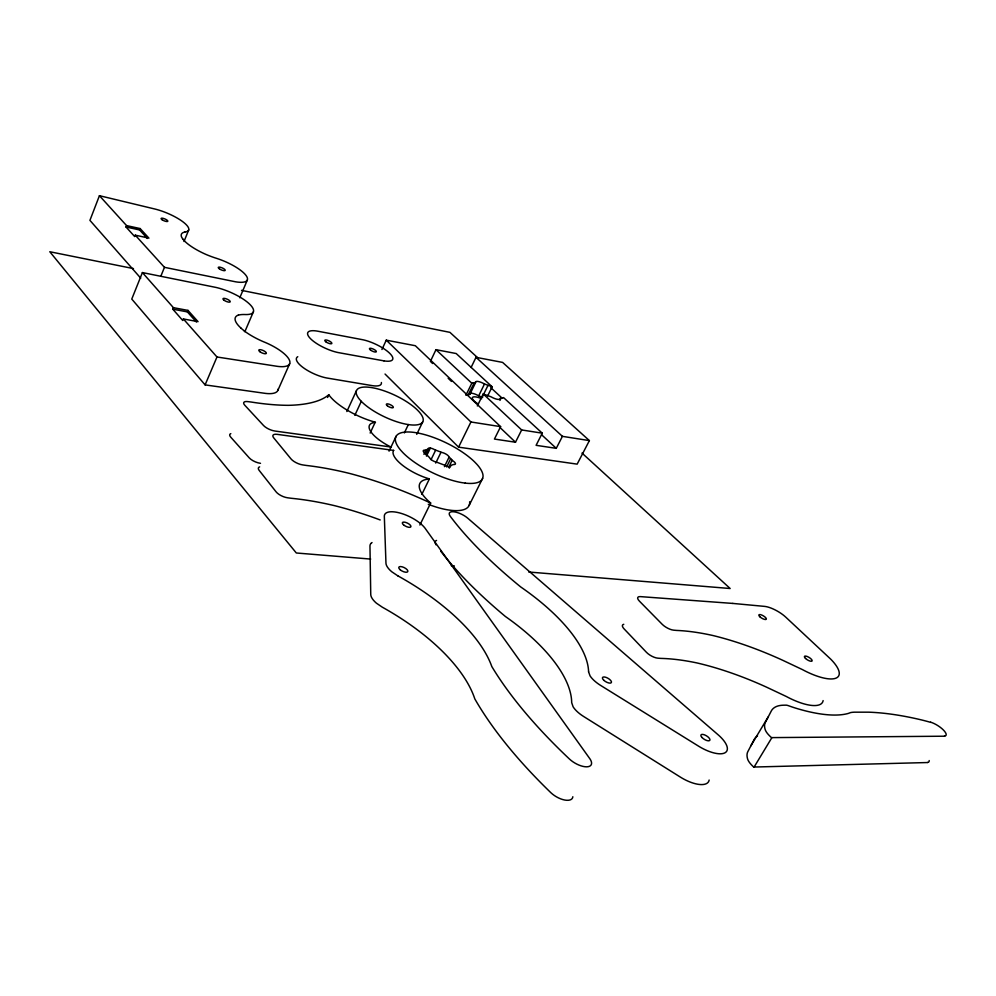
<?xml version="1.0" encoding="UTF-8"?>
<svg xmlns="http://www.w3.org/2000/svg" width="996" height="996" viewBox="0 0 996 996"><rect width="100%" height="100%" fill="white"/><g stroke="black" fill="none" stroke-linecap="round" stroke-linejoin="round"><path stroke-width="1.49" d="M184.808 232.031A26.357 7.346 22.7 0 0 182.878 221.784A26.357 7.346 22.7 0 0 154.019 208.811L99.426 195.689L89.926 220.365L140.747 278.183M126.554 225.582L140.137 228.557L148.914 238.119L135.257 235.168L134.697 236.575L126.006 226.988L126.554 225.582L99.426 195.689M147.383 238.455L139.589 229.952L140.137 228.557M238.492 315.072A39.379 12.45 23.7 0 1 245.576 314.549A29.22 8.989 23.2 0 0 249.1 303.656A29.22 8.989 23.2 0 0 216.294 287.495L142.403 272.568L131.771 299.074L205.101 384.892L263.965 393.183A29.531 10.109 23.5 0 0 278.121 389.112M160.954 275.954L164.452 267.326L135.257 235.168M183.999 241.505L188.717 229.952M173.404 307.664L187.995 310.403L198.042 321.646L183.389 318.969L182.754 320.488L172.794 309.171L173.404 307.664L142.403 272.568M196.411 322.032L187.373 311.897L187.995 310.403M239.787 297.779L247.369 279.938M205.101 384.892L216.979 356.991L183.389 318.969M244.842 331.718L253.42 311.76M277.834 390.42L289.674 363.702M327.572 397.466L328.805 394.752A40.301 13.371 24.9 0 0 375.231 422.18L370.163 433.061M346.845 411.535L356.431 390.743M381.941 349.521L386.261 340.159L415.332 345.724L500.615 426.649L494.427 439.062L515.492 442.224L521.667 429.948L542.26 433.185L536.097 445.324L556.266 448.337L562.416 436.348L589.395 440.606L577.157 464.136L458.583 447.154L385.041 374.035M354.825 415.344L361.311 401.351M487.629 396.01L492.149 386.809L456.205 353.543L435.974 349.671L430.409 361.399L432.625 363.515M389.038 451.163L396.147 436.198M404.351 432.936L408.335 424.582M416.739 434.343L422.665 421.98M423.91 454.313L425.877 450.254L428.193 448.773A5.217 1.768 25.9 0 1 428.591 448.188L428.79 448.113A5.217 1.768 25.9 0 1 429.998 448.038L430.372 448.076A5.217 1.768 25.9 0 1 434.829 449.794L441.925 452.495A5.204 1.768 26 0 1 443.681 453.006L444.141 453.18A5.204 1.768 26 0 1 448.959 456.903L453.118 461.036A5.229 1.78 26.1 0 1 454.512 462.119L454.774 462.393A5.229 1.78 26.1 0 1 453.616 464.485L450.615 465.443L449.283 468.157M425.093 453.803L427.06 449.756M425.628 454.649L428.23 449.246M426.462 456.143L430.372 448.076M471.071 367.524L476.013 357.327L502.607 362.407L589.395 440.606M431.031 459.666L435.601 450.267M465.941 395.151L471.88 383.087A6.984 2.067 26 0 1 473.996 382.925L475.627 382.215A6.935 2.054 26.1 0 1 476.088 381.555L476.337 381.468A6.935 2.054 26.1 0 1 477.881 381.443L478.366 381.53A6.935 2.054 26.1 0 1 484.255 383.871L488.451 385.502A6.935 2.042 26.2 0 1 490.754 386.211L492.149 386.809M466.29 394.926A6.96 2.117 26 0 1 468.182 394.852L474.208 382.962M435.738 463.078L440.954 452.346M468.394 394.889L469.863 394.341L475.665 382.439M421.843 494.39L429.338 479.014A43.351 15.55 26.5 0 0 430.67 503.055L419.876 525.017M482.649 397.342L478.69 395.86L484.479 384.008M444.428 466.676L449.022 457.276M446.631 466.912L450.578 458.845M477.333 405.97L483.222 393.943L484.654 394.541A7.009 2.092 26.1 0 0 486.994 395.263L491.265 396.918A6.997 2.079 26.2 0 0 497.228 399.272L497.714 399.359A6.997 2.079 26.2 0 0 499.245 399.321L499.494 399.222A6.997 2.079 26.2 0 0 499.917 398.525L501.498 397.778A6.96 2.054 26.2 0 0 503.553 397.591L542.26 433.185M482.176 397.255L487.99 385.402M448.81 467.099L452.109 460.389M458.583 447.154L470.921 421.98L386.261 340.159M499.967 400.392L501.287 397.74M469.216 505.246L482.599 478.441M930.787 722.386A205.325 68.824 34.3 0 0 919.121 719.361A398.861 136.763 36.2 0 0 868.649 712.177L854.456 712.177A67.168 22.97 32.6 0 0 851.07 712.501A21.364 7.296 32.1 0 0 849.75 712.899L848.492 713.373A127.251 43.401 30.4 0 1 797.012 708.542A77.153 26.792 30.8 0 1 788.77 705.803A8.765 3.15 31.5 0 0 786.778 705.23A4.445 1.594 31.5 0 0 786.081 705.156L782.893 705.218A57.382 20.767 32.1 0 0 775.61 706.886A67.765 24.514 32.3 0 0 771.128 711.306L765.189 722.76A44.658 16.509 32.1 0 0 765.202 729.62A17.318 6.462 31.8 0 0 769.248 735.496A28.909 10.719 31.9 0 0 771.464 737.613L944.582 736.206M755.416 737.75A67.28 25.485 32.6 0 0 753.935 739.978L747.722 751.868A44.334 17.156 32.5 0 0 747.585 758.927A17.193 6.711 32.2 0 0 751.519 764.903A28.697 11.143 32.2 0 0 753.686 767.045L927.562 762.538M750.822 745.855L768.153 716.971M753.984 767.256L771.763 737.837M370.699 559.08L296.322 552.992L49.8 251.739L133.476 268.596M451.263 565.678L454.363 565.927M528.739 572.015L730.155 588.512L582 453.08M391.005 447.005L274.896 431.031A9.126 3.312 23.8 0 1 263.529 425.491L244.755 405.21A9.001 3.212 23.5 0 1 247.743 401.6L251.191 402.035A186.974 60.557 22.5 0 0 288.566 405.322A186.09 60.407 22.5 0 0 315.508 401.575A171.847 56.013 22.6 0 0 327.597 395.711A203.582 65.935 22.3 0 0 328.805 394.752M425.877 450.254L425.155 450.155A5.241 1.793 25.8 0 0 423.873 452.209L424.134 452.483A5.241 1.793 25.8 0 0 425.516 453.578L429.662 457.737A5.266 1.805 25.9 0 0 434.53 461.534L435.003 461.721A5.266 1.805 25.9 0 0 436.796 462.219L444.004 464.958A5.266 1.805 26.1 0 0 448.511 466.688L448.897 466.726A5.266 1.805 26.1 0 0 450.092 466.638L450.292 466.551A5.266 1.805 26.1 0 0 450.665 465.941L450.615 465.443M393.744 450.416L277.224 434.356A9.213 3.374 24 0 0 273.751 437.891L290.994 458.895A9.35 3.498 24.3 0 0 302.672 464.908L306.37 465.456A227.013 93.773 26.5 0 1 349.77 473.486A225.407 93.213 26.4 0 1 395.499 488.177A205.998 84.311 26.3 0 1 426.587 501.175A249.037 104.331 26.3 0 1 430.658 503.055M216.979 356.991L275.88 366.117A29.706 9.699 23.6 0 0 289.164 359.581A29.706 9.699 23.6 0 0 263.392 341.703A34.2 10.794 23.7 0 1 244.07 330.772M470.921 421.98L500.615 426.649M172.794 309.171L187.373 311.897M241.493 290.359L449.918 332.353L477.482 357.552M164.452 267.326L235.654 281.818A27.938 8.18 23.2 0 0 245.688 275.008A27.938 8.18 23.2 0 0 216.941 258.474A36.068 10.209 23.1 0 1 206.272 254.565A31.673 8.989 23.1 0 1 182.803 238.965M126.006 226.988L139.589 229.952M478.69 395.86L478.454 395.711A6.922 2.092 26.1 0 0 472.577 393.395L472.092 393.32A6.922 2.092 26.1 0 0 470.548 393.345L470.286 393.445A6.922 2.092 26.1 0 0 469.826 394.13L469.863 394.341M241.107 328.269L244.12 330.772M476.013 357.327L562.416 436.348M490.779 387.643L502.071 398.101M541.587 434.729L556.266 448.337M435.974 349.671L471.755 383.186M483.222 393.943L521.667 429.948M448.175 378.281L451.499 381.443M499.78 427.296L515.492 442.224M182.716 238.94L181.633 237.148A31.424 8.914 23.1 0 1 184.82 232.043M259.632 466.875A9.138 3.536 23.8 0 0 259.209 470.448L276.066 491.825A9.275 3.648 24.1 0 0 287.657 497.801L291.355 498.286A225.096 97.795 26.5 0 1 334.681 505.694A223.502 97.197 26.4 0 1 380.223 519.962M429.251 478.852A31.05 10.832 25.8 0 1 393.594 450.341M440.68 551.099A289.5 100.447 29.3 0 0 505.358 616.462A144.794 62.785 27.4 0 1 571.679 702.616L573.098 706.787A19.82 8.342 29.9 0 0 583.432 716.361L680.442 777.141A25.859 10.757 31.6 0 0 709.14 780.042M435.999 544.812A11.815 4.532 26.6 0 1 435.7 544.339M435.264 543.455A11.815 4.532 26.6 0 1 435.053 542.646M435.04 542.272A11.815 4.532 26.6 0 1 436.559 540.442M755.79 737.351A67.28 25.485 32.6 0 1 757.52 735.944M929.193 760.546A12.014 4.046 32.7 0 1 927.488 762.463M930.625 722.175A12.089 3.884 32.4 0 1 943.361 729.968A12.089 3.884 32.4 0 1 944.507 736.144M297.767 356.705A22.398 7.246 24.3 0 0 303.17 367.599A22.398 7.246 24.3 0 0 326.613 377.97L372.429 385.664A21.9 6.96 24.8 0 0 381.393 382.501M572.837 796.738A14.828 6.91 30.7 0 1 564.794 800.049A14.828 6.91 30.7 0 1 550.85 792.692A345.849 135.954 32.1 0 1 474.806 698.881A155.264 72.422 25.9 0 0 382.352 607.211L376.388 603.153A19.385 8.229 26.2 0 1 370.749 594.5L369.964 546.206A23.319 9.338 25.9 0 1 370.885 543.53M371.135 543.256A23.319 9.338 25.9 0 1 372.043 542.559M241.181 328.282A34.474 10.869 23.7 0 1 238.43 315.035M469.651 501.76A47.833 17.106 26 0 1 451.711 510.4L448.051 509.915A47.833 17.106 26 0 1 428.28 504.287M823.119 700.574A39.417 13.72 31.1 0 1 786.342 696.503L766.771 687.265A205.4 80.253 32.6 0 0 737.687 675.251A224.959 88.519 32.8 0 0 696.889 662.925A226.764 88.98 32.8 0 0 660.846 658.393L657.846 658.169A9.126 3.436 29.8 0 1 646.429 652.293L624.119 628.924A8.952 3.337 29.3 0 1 623.757 624.293M260.491 463.314A9.051 3.461 23.7 0 1 249.199 457.824L230.786 437.207A8.939 3.349 23.4 0 1 230.811 433.621M390.967 447.055A30.453 10.408 25.4 0 1 375.48 422.366M478.329 404.027A10.57 3.212 26.1 0 1 474.532 401.363L473.959 400.84A10.57 3.212 26.1 0 1 473.349 396.943A10.57 3.212 26.1 0 1 481.715 398.686M588.586 671.839L590.08 675.911A19.97 8.03 29.7 0 0 600.588 685.397L698.619 746.191A26.058 10.358 31.3 0 0 725.287 752.615A26.058 10.358 31.3 0 0 717.369 734.139L467.385 517.895A11.89 4.357 26.6 0 0 453.678 511.77A11.89 4.357 26.6 0 0 450.204 516.202A291.33 96.438 29.1 0 0 520.746 586.968A145.902 60.445 27.3 0 1 588.586 671.839M732.819 603.427L640.341 596.616A9.014 3.2 29.2 0 0 639.444 601.173L662.153 624.255A9.188 3.299 29.6 0 0 673.657 630.169L676.658 630.431A228.445 85.644 32.5 0 1 712.663 635.46A226.627 85.183 32.4 0 1 753.574 648.147A206.907 77.215 32.2 0 1 782.806 660.323L802.502 669.636A39.666 13.172 30.9 0 0 835.719 678.251A39.666 13.172 30.9 0 0 830.739 659.178L785.782 617.171A17.019 5.515 30.2 0 0 764.579 606.39L732.819 603.427M465.244 483.122L461.596 482.587A48.132 16.422 26 0 1 402.957 452.682L400.666 450.18A48.132 16.422 26 0 1 414.461 432.463L418.059 433.061A48.132 16.422 26 0 1 474.47 461.783L476.81 464.211A48.132 16.422 26 0 1 465.244 483.122M408.509 424.607L405.658 424.109A36.628 11.977 25.2 0 1 361.411 401.463L359.768 399.657A36.628 11.977 25.2 0 1 371.67 387.606L374.496 388.129A36.628 11.977 25.2 0 1 417.461 410.103L419.154 411.883A36.628 11.977 25.2 0 1 408.509 424.607M383.933 360.863L338.117 352.559A22.535 6.947 24.4 0 1 310.59 338.765A22.547 6.96 24.4 0 1 317.475 331.145L362.942 339.773A22.024 6.673 24.9 0 1 389.909 353.493A22.024 6.673 24.9 0 1 383.933 360.863M397.778 575.812L391.752 571.754A19.534 7.918 26.2 0 1 385.962 563.25L384.332 516.364A23.481 8.976 26 0 1 401.45 513.463A23.481 8.976 26 0 1 425.653 529.05L590.018 758.977A14.952 6.661 30.4 0 1 586.582 766.82A14.952 6.661 30.4 0 1 569.538 759.114A348.413 130.837 31.8 0 1 491.8 666.523A156.546 69.795 25.9 0 0 397.778 575.812M701.906 737.426A5.217 2.079 31.3 0 0 709.725 740.476A5.217 2.079 31.3 0 0 704.57 734.874A5.217 2.079 31.3 0 0 701.906 737.426M603.701 680.181A5.104 2.054 29.7 0 0 611.332 682.646A5.104 2.054 29.7 0 0 605.805 677.292A5.104 2.054 29.7 0 0 603.701 680.181M219.506 268.945A3.76 1.096 23.2 0 0 225.171 270.426A3.76 1.096 23.2 0 0 220.564 267.326A3.76 1.096 23.2 0 0 219.506 268.945M162.186 219.805A3.648 1.021 22.7 0 0 167.776 221.336A3.648 1.021 22.7 0 0 163.394 218.41A3.648 1.021 22.7 0 0 162.186 219.805M370.562 350.094A3.76 1.133 24.9 0 0 376.264 351.825A3.76 1.133 24.9 0 0 371.906 348.55A3.76 1.133 24.9 0 0 370.562 350.094M325.854 341.802A3.847 1.183 24.4 0 0 331.755 343.583A3.847 1.183 24.4 0 0 327.398 340.259A3.847 1.183 24.4 0 0 325.854 341.802M387.469 405.895A3.86 1.257 25.2 0 0 393.283 407.551A3.86 1.257 25.2 0 0 388.739 404.09A3.86 1.257 25.2 0 0 387.469 405.895M403.579 524.867A4.706 1.793 26 0 0 410.8 526.909A4.706 1.793 26 0 0 405.571 522.377A4.706 1.793 26 0 0 403.579 524.867M400.056 569.662A4.992 2.017 26.2 0 0 407.713 571.741A4.992 2.017 26.2 0 0 402.185 566.824A4.992 2.017 26.2 0 0 400.056 569.662M224.262 300.369A3.922 1.208 23.2 0 0 230.188 301.85A3.922 1.208 23.2 0 0 225.357 298.551A3.922 1.208 23.2 0 0 224.262 300.369M260.18 351.924A4.121 1.345 23.6 0 0 266.33 353.368A4.121 1.345 23.6 0 0 261.176 349.82A4.121 1.345 23.6 0 0 260.18 351.924M759.861 616.773A4.295 1.407 30.2 0 0 766.223 619.313A4.295 1.407 30.2 0 0 761.716 615.042A4.295 1.407 30.2 0 0 759.861 616.773M805.515 658.456A4.445 1.482 30.9 0 0 812.026 661.033A4.445 1.482 30.9 0 0 807.258 656.513A4.445 1.482 30.9 0 0 805.515 658.456"/></g></svg>
